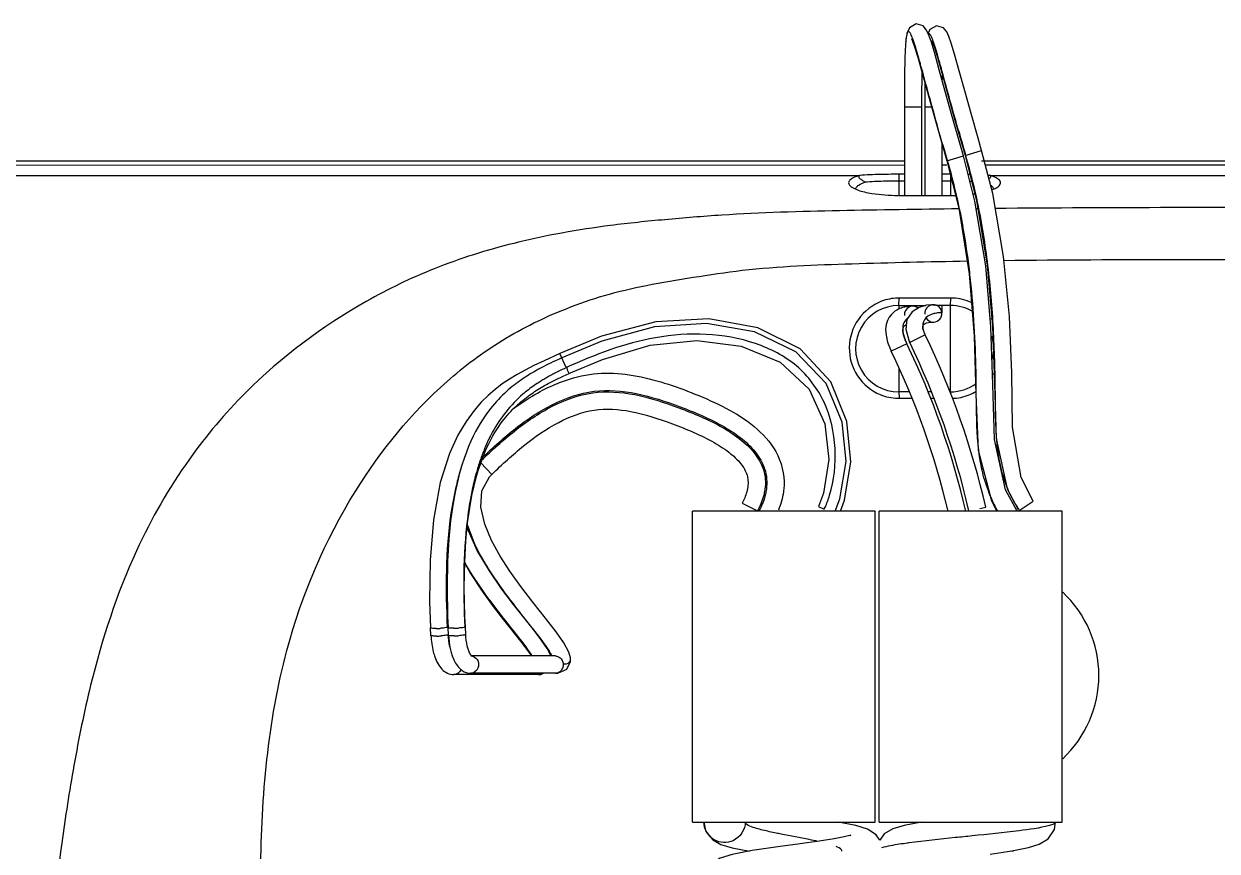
# Model space of a CAD drawing. Header units: millimetres. Extents: x 7426 to 8300, y 123 to 421.
# Drawn here: x 8190.66 to 8199.3, y 355.19 to 361.18 of the extents above; entities that cross this region are included whole.
import ezdxf

# ---------------------------------------------------------------- set-up
doc = ezdxf.new("R2010")
doc.units = ezdxf.units.MM
doc.layers.add('20_ALL_FEATURES', color=7, linetype='Continuous')

msp = doc.modelspace()

# ---------------------------------------------------------------- linework, layer by layer
at = {"layer": '20_ALL_FEATURES', "color": 7, "linetype": 'Continuous'}
for p, q in [((8197.044, 361.0491), (8197.044, 361.0483)), ((8197.2519, 360.976), (8197.2275, 361.0556)), ((8197.3979, 360.9635), (8197.3738, 361.0425)), ((8197.2874, 360.8492), (8197.2519, 360.976)), ((8197.1825, 360.7605), (8197.1824, 360.745)), ((8197.0347, 360.578), (8197.0347, 359.9397)), ((8197.1594, 360.578), (8197.0347, 360.578)), ((8197.1594, 360.578), (8197.1594, 359.9398)), ((8197.1818, 360.578), (8197.1818, 359.9398)), ((8197.2398, 360.578), (8197.1818, 360.578)), ((8197.5936, 360.2655), (8197.5678, 360.3538)), ((8197.3065, 360.3142), (8197.3065, 359.9399)), ((8197.4621, 360.2266), (8197.4356, 360.3171)), ((8197.4473, 360.3209), (8197.4738, 360.2301)), ((8197.4738, 360.23), (8197.5936, 360.2655)), ((8197.0347, 360.1869), (8185.769, 360.1863)), ((8197.0347, 360.1876), (8185.7978, 360.1863)), ((8197.3423, 360.1912), (8197.4621, 360.2266)), ((8197.6139, 360.1876), (8197.5936, 360.1876)), ((8197.6139, 360.1869), (8197.5936, 360.1869)), ((8205.191, 360.1875), (8197.6139, 360.1876)), ((8197.0347, 360.1577), (8185.7978, 360.157)), ((8196.9939, 360.0936), (8196.9939, 359.9397)), ((8197.0347, 360.0928), (8196.9939, 360.0928)), ((8197.3423, 360.1577), (8197.3065, 360.1577)), ((8197.3689, 360.0928), (8197.3065, 360.0928)), ((8197.3689, 360.0937), (8197.3689, 359.9399)), ((8205.191, 360.1582), (8197.6214, 360.1577)), ((8196.6419, 360.0844), (8196.71, 360.0844)), ((8196.6419, 360.0844), (8196.71, 360.0844)), ((8197.0347, 360.0437), (8196.9939, 360.0437)), ((8197.3689, 360.0438), (8197.3065, 360.0438)), ((8197.3794, 360.0437), (8197.3689, 360.0438)), ((8197.653, 360.0845), (8197.7208, 360.0845)), ((8197.7208, 360.0845), (8205.191, 360.0847)), ((8196.9939, 359.9397), (8197.3689, 359.9399)), ((8197.5669, 359.844), (8197.5546, 359.8438)), ((8197.567, 359.8434), (8197.5546, 359.8433)), ((8196.9939, 359.1427), (8196.9967, 359.1962)), ((8196.9939, 359.1427), (8196.9939, 359.1168)), ((8196.9939, 359.1427), (8197.1895, 359.1427)), ((8197.3707, 359.1962), (8196.9967, 359.1962)), ((8197.0346, 359.1427), (8197.0347, 359.1307)), ((8197.247, 359.1478), (8197.2398, 359.1477)), ((8197.3689, 359.1427), (8197.2696, 359.1427)), ((8197.3065, 359.1427), (8197.3065, 359.0897)), ((8197.3689, 359.1427), (8197.3707, 359.1962)), ((8197.3689, 358.5177), (8197.3689, 359.1427)), ((8196.9381, 359.0761), (8196.9242, 359.0577)), ((8196.9525, 359.0904), (8196.9381, 359.0761)), ((8196.9912, 359.1155), (8196.9793, 359.1093)), ((8197.002, 359.1203), (8196.9912, 359.1155)), ((8197.0899, 359.0964), (8197.0533, 359.0423)), ((8197.0927, 359.1375), (8197.0719, 359.1324)), ((8197.1342, 359.1247), (8197.128, 359.1295)), ((8197.0239, 358.962), (8197.0251, 358.9787)), ((8197.0251, 358.9787), (8197.0276, 358.9868)), ((8197.0276, 358.9868), (8197.03, 358.991)), ((8197.0533, 359.0423), (8197.0441, 358.972)), ((8197.0441, 358.972), (8197.0663, 358.8907)), ((8197.1693, 358.9769), (8197.1687, 358.9916)), ((8197.2366, 359.0229), (8197.2416, 359.0229)), ((8197.2416, 359.0229), (8197.2485, 359.023)), ((8197.0287, 358.9305), (8197.0239, 358.962)), ((8197.0454, 358.8822), (8197.0481, 358.8763)), ((8197.0663, 358.8907), (8197.068, 358.8869)), ((8197.068, 358.8869), (8197.0731, 358.8759)), ((8197.1857, 358.9302), (8197.0731, 358.8759)), ((8197.18, 358.9426), (8197.1808, 358.941)), ((8197.1808, 358.941), (8197.1857, 358.9302)), ((8194.5411, 358.7954), (8194.4277, 358.7431)), ((8194.5882, 358.6929), (8194.5411, 358.7954)), ((8196.9298, 358.8347), (8196.9372, 358.8182)), ((8196.9372, 358.8182), (8196.9402, 358.8118)), ((8197.0528, 358.8661), (8196.9402, 358.8118)), ((8197.0481, 358.8763), (8197.0528, 358.8661)), ((8194.4277, 358.7431), (8194.3541, 358.708)), ((8194.4906, 358.7339), (8194.4732, 358.7256)), ((8194.5101, 358.7432), (8194.4906, 358.7339)), ((8194.411, 358.6942), (8194.3963, 358.6864)), ((8194.5661, 358.6314), (8194.6086, 358.651)), ((8194.592, 358.6944), (8194.5955, 358.6769)), ((8194.5955, 358.6769), (8194.6019, 358.663)), ((8194.6019, 358.663), (8194.6074, 358.6519)), ((8194.6074, 358.6519), (8194.6076, 358.6506)), ((8196.9939, 358.6894), (8196.9939, 358.5177)), ((8196.9939, 358.5177), (8196.9966, 358.471)), ((8197.0692, 358.5177), (8196.9939, 358.5177)), ((8196.9966, 358.471), (8197.0897, 358.471)), ((8197.2298, 358.5177), (8197.2052, 358.5177)), ((8197.2256, 358.471), (8197.2452, 358.471)), ((8197.3689, 358.5177), (8197.3694, 358.5066)), ((8193.8623, 358.3041), (8193.8032, 358.2044)), ((8193.8032, 358.2044), (8193.7426, 358.0717)), ((8194.0421, 358.171), (8194.0571, 358.1983)), ((8194.0571, 358.1983), (8194.0717, 358.2233)), ((8193.9964, 358.0737), (8194.0117, 358.1088)), ((8193.8483, 358.0354), (8193.832, 357.9856)), ((8193.9661, 357.9935), (8193.9812, 358.0354)), ((8193.9812, 358.0354), (8193.9964, 358.0737)), ((8193.832, 357.9856), (8193.8159, 357.9303)), ((8193.9362, 357.8966), (8193.9511, 357.9477)), ((8193.9511, 357.9477), (8193.9661, 357.9935)), ((8193.9694, 358.0027), (8194.0503, 357.9202)), ((8193.7996, 357.8665), (8193.7828, 357.7902)), ((8193.8159, 357.9303), (8193.7996, 357.8665)), ((8193.9211, 357.8374), (8193.9362, 357.8966)), ((8193.978, 357.8016), (8194.0335, 357.9026)), ((8194.0335, 357.9026), (8194.0503, 357.9202)), ((8193.9055, 357.7662), (8193.9211, 357.8374)), ((8196.4492, 357.7832), (8196.4121, 357.6868)), ((8197.8509, 357.653), (8197.7671, 357.8092)), ((8197.7777, 357.8158), (8197.8587, 357.6649)), ((8195.8611, 357.7122), (8195.9724, 357.6553)), ((8196.4121, 357.6868), (8196.4543, 357.667)), ((8196.534, 357.653), (8196.5679, 357.7438)), ((8196.5715, 357.653), (8196.6008, 357.7338)), ((8197.5806, 357.674), (8197.6233, 357.6838)), ((8197.6661, 357.7285), (8197.7043, 357.653)), ((8197.8665, 357.6595), (8197.9662, 357.7272)), ((8195.5006, 355.403), (8195.5006, 357.653)), ((8196.8231, 357.653), (8195.5006, 357.653)), ((8196.8231, 355.403), (8196.8231, 357.653)), ((8196.8531, 355.403), (8196.8531, 357.653)), ((8198.1756, 357.653), (8196.8531, 357.653)), ((8198.1756, 355.403), (8198.1756, 357.653)), ((8193.7372, 357.4505), (8193.7281, 357.2921)), ((8193.7304, 356.8152), (8193.7241, 356.9954)), ((8194.0599, 356.9641), (8194.1348, 356.867)), ((8193.7291, 356.8911), (8193.7326, 356.8102)), ((8193.7354, 356.7549), (8193.7326, 356.8102)), ((8193.8575, 356.8164), (8193.8538, 356.8139)), ((8193.8575, 356.8158), (8193.8541, 356.8921)), ((8193.8602, 356.7611), (8193.8575, 356.8158)), ((8193.6083, 356.7537), (8193.6056, 356.809)), ((8193.8602, 356.7611), (8193.8566, 356.7586)), ((8194.4061, 356.7225), (8194.3502, 356.7961)), ((8194.5708, 356.7), (8194.5141, 356.7802)), ((8194.303, 356.6518), (8194.3352, 356.6052)), ((8194.4489, 356.6596), (8194.4061, 356.7225)), ((8194.4766, 356.6052), (8194.4489, 356.6596)), ((8194.4533, 356.651), (8194.4812, 356.6052)), ((8194.6073, 356.6323), (8194.5708, 356.7)), ((8193.9051, 356.6031), (8193.9042, 356.6042)), ((8194.5088, 356.6052), (8193.9052, 356.6052)), ((8194.6186, 356.5926), (8194.6073, 356.6323)), ((8193.7779, 356.4704), (8193.7737, 356.4702)), ((8194.3862, 356.4702), (8193.7737, 356.4702)), ((8193.9009, 356.4803), (8193.8967, 356.4802)), ((8194.5091, 356.4802), (8193.8967, 356.4802)), ((8194.39, 356.4704), (8194.3862, 356.4702)), ((8194.3865, 356.4702), (8194.4034, 356.4712)), ((8194.4034, 356.4712), (8194.4232, 356.4802)), ((8194.513, 356.4803), (8194.5091, 356.4802)), ((8194.5093, 356.4802), (8194.5271, 356.4811)), ((8194.5271, 356.4811), (8194.592, 356.5086)), ((8195.5006, 355.403), (8196.8231, 355.403)), ((8195.5833, 355.4034), (8195.5965, 355.3395)), ((8196.6845, 355.3776), (8196.555, 355.403)), ((8196.7672, 355.3516), (8196.6845, 355.3776)), ((8196.8531, 355.403), (8198.1756, 355.403)), ((8197.1581, 355.403), (8197.0342, 355.379)), ((8196.8878, 355.3163), (8196.856, 355.2727)), ((8196.5831, 355.1922), (8196.5831, 355.1923)), ((8197.6544, 355.1702), (8197.8116, 355.1941)), ((8197.8243, 355.1884), (8197.7993, 355.1923))]:
    msp.add_line(p, q, dxfattribs=at)
for points in [[(8197.1945, 361.1375), (8197.1701, 361.1669), (8197.1205, 361.182), (8197.071, 361.1539), (8197.0541, 361.1168)], [(8197.2275, 361.0556), (8197.2099, 361.1049), (8197.1945, 361.1375)], [(8197.3411, 361.1236), (8197.317, 361.1529), (8197.2678, 361.1682), (8197.2182, 361.1406), (8197.2057, 361.1136)], [(8197.0541, 361.1168), (8197.0463, 361.0716), (8197.044, 361.0483)], [(8197.0861, 361.0753), (8197.0862, 361.0751), (8197.0941, 361.0578), (8197.1089, 361.0164), (8197.1317, 360.9419)], [(8197.2327, 361.0615), (8197.2327, 361.0614), (8197.2405, 361.0445), (8197.255, 361.004), (8197.2774, 360.9307)], [(8197.3738, 361.0425), (8197.3564, 361.0913), (8197.3411, 361.1236)], [(8197.5678, 360.3538), (8197.5168, 360.5334), (8197.4714, 360.6982), (8197.432, 360.8421), (8197.3979, 360.9635)], [(8197.1317, 360.9419), (8197.1662, 360.8189), (8197.2091, 360.6619), (8197.2591, 360.4808), (8197.3151, 360.2839), (8197.3423, 360.1912)], [(8197.2774, 360.9307), (8197.3109, 360.8115), (8197.3503, 360.6673), (8197.396, 360.5017), (8197.4473, 360.3209)], [(8197.4356, 360.3171), (8197.38, 360.5124), (8197.3303, 360.6925), (8197.2874, 360.8492)], [(8197.9663, 357.7272), (8197.88, 357.8976), (8197.8183, 358.2618), (8197.8112, 358.6549), (8197.7943, 359.0642), (8197.753, 359.497), (8197.6738, 359.9541), (8197.5936, 360.2655)], [(8197.3423, 360.1912), (8197.4284, 359.8484), (8197.5043, 359.3711), (8197.5398, 358.9204), (8197.5515, 358.4979), (8197.5686, 358.0956), (8197.6661, 357.7285)], [(8197.7671, 357.8092), (8197.6864, 358.1737), (8197.6755, 358.5716), (8197.6614, 358.9887), (8197.623, 359.4312), (8197.5453, 359.8992), (8197.4621, 360.2266)], [(8197.4738, 360.23), (8197.5571, 359.9026), (8197.6348, 359.4355), (8197.6733, 358.9939), (8197.6877, 358.5775), (8197.6982, 358.18), (8197.7777, 357.8158)], [(8197.1948, 359.1442), (8197.1409, 359.129), (8197.0899, 359.0964)], [(8197.247, 359.1478), (8197.2316, 359.1478), (8197.1948, 359.1442)], [(8196.9242, 359.0577), (8196.912, 359.0345), (8196.9029, 359.0053), (8196.8989, 358.9702), (8196.9018, 358.928), (8196.9135, 358.8785)], [(8196.9793, 359.1093), (8196.9664, 359.1012), (8196.9525, 359.0904)], [(8197.0471, 359.1333), (8197.039, 359.1317), (8197.0305, 359.1297), (8197.0215, 359.1272), (8197.0121, 359.1241), (8197.002, 359.1203)], [(8197.0825, 359.1374), (8197.078, 359.1372), (8197.073, 359.1368), (8197.0675, 359.1363), (8197.0613, 359.1356), (8197.0545, 359.1346), (8197.0471, 359.1333)], [(8197.128, 359.1295), (8197.1142, 359.1353), (8197.1027, 359.1374), (8197.0985, 359.1377), (8197.0957, 359.1377), (8197.0929, 359.1378), (8197.0898, 359.1377), (8197.0864, 359.1376), (8197.0825, 359.1374)], [(8196.6008, 357.7338), (8196.647, 358.0102), (8196.6186, 358.3033), (8196.5017, 358.5901), (8196.2801, 358.828), (8195.9744, 358.9802), (8195.62, 359.0459), (8195.2354, 359.0246), (8194.8435, 358.9198), (8194.5411, 358.7954)], [(8196.5679, 357.7438), (8196.6127, 358.0132), (8196.5843, 358.2989), (8196.4685, 358.5782), (8196.2497, 358.8074), (8195.949, 358.9522), (8195.6018, 359.0125), (8195.2267, 358.9881), (8194.845, 358.8838), (8194.5554, 358.7641)], [(8197.03, 358.991), (8197.0325, 358.9941), (8197.0354, 358.9967), (8197.0384, 358.999), (8197.0418, 359.001), (8197.0454, 359.0029), (8197.0483, 359.0042)], [(8197.1687, 358.9916), (8197.1705, 358.9986), (8197.1729, 359.0026), (8197.1775, 359.007), (8197.185, 359.0117), (8197.1958, 359.0162)], [(8197.1808, 358.941), (8197.1776, 358.9487), (8197.1693, 358.9769)], [(8197.1958, 359.0162), (8197.2089, 359.0197), (8197.2233, 359.022), (8197.2366, 359.0229)], [(8194.6076, 358.6506), (8194.8489, 358.752), (8195.1939, 358.8545), (8195.5334, 358.8895), (8195.8538, 358.849), (8196.1364, 358.7324), (8196.3464, 358.5365), (8196.4589, 358.2852), (8196.488, 358.0271), (8196.4492, 357.7832)], [(8197.0481, 358.8763), (8197.0437, 358.8862), (8197.0287, 358.9305)], [(8196.9135, 358.8785), (8196.9344, 358.8244), (8196.9372, 358.8182)], [(8194.4419, 358.7101), (8194.4262, 358.7021), (8194.411, 358.6942)], [(8194.4732, 358.7256), (8194.4574, 358.7178), (8194.4419, 358.7101)], [(8194.5554, 358.7641), (8194.5309, 358.7529), (8194.5101, 358.7432)], [(8194.3541, 358.708), (8194.2903, 358.6754), (8194.2323, 358.6434), (8194.1777, 358.6102), (8194.125, 358.5745), (8194.0731, 358.5351), (8194.0224, 358.4915), (8193.9724, 358.4423), (8193.9202, 358.3828), (8193.8623, 358.3041)], [(8194.341, 358.6551), (8194.3277, 358.6472), (8194.3145, 358.6391), (8194.3015, 358.6308), (8194.2886, 358.6224), (8194.2757, 358.6138), (8194.2628, 358.605), (8194.2498, 358.5959), (8194.2368, 358.5864), (8194.2237, 358.5766), (8194.2103, 358.5662), (8194.1966, 358.5553), (8194.1827, 358.5438), (8194.1686, 358.5318), (8194.1545, 358.5192), (8194.1402, 358.506), (8194.126, 358.4924), (8194.1117, 358.4782), (8194.0975, 358.4634), (8194.0833, 358.4479), (8194.069, 358.4319), (8194.0549, 358.4151), (8194.0406, 358.3975), (8194.0263, 358.379), (8194.0116, 358.3591), (8193.9966, 358.3375), (8193.981, 358.3141), (8193.965, 358.2884)], [(8194.3963, 358.6864), (8194.382, 358.6786), (8194.3681, 358.6708), (8194.3545, 358.663), (8194.341, 358.6551)], [(8194.3942, 358.5413), (8194.4063, 358.5485), (8194.4186, 358.5557), (8194.4311, 358.5628), (8194.4439, 358.57), (8194.4572, 358.5772), (8194.471, 358.5845), (8194.4853, 358.5919), (8194.5001, 358.5995), (8194.515, 358.6069), (8194.5302, 358.6143), (8194.547, 358.6224), (8194.5661, 358.6314)], [(8194.0717, 358.2233), (8194.0858, 358.2459), (8194.0994, 358.2665), (8194.1125, 358.2852), (8194.1252, 358.3026), (8194.1377, 358.3188), (8194.15, 358.3341), (8194.1623, 358.3487), (8194.1747, 358.3627), (8194.187, 358.3761), (8194.1995, 358.3891), (8194.2119, 358.4016), (8194.2245, 358.4137), (8194.237, 358.4253), (8194.2497, 358.4366), (8194.2623, 358.4474), (8194.2749, 358.4579), (8194.2874, 358.4679), (8194.2998, 358.4774), (8194.3119, 358.4865), (8194.3238, 358.4951), (8194.3356, 358.5034), (8194.3473, 358.5114), (8194.3589, 358.5191), (8194.3706, 358.5266), (8194.3823, 358.534), (8194.3942, 358.5413)], [(8193.965, 358.2884), (8193.9486, 358.2604), (8193.9319, 358.23), (8193.9151, 358.197)], [(8193.9151, 358.197), (8193.8983, 358.1613), (8193.8815, 358.1228), (8193.8648, 358.0809), (8193.8483, 358.0354)], [(8194.0117, 358.1088), (8194.027, 358.1412), (8194.0421, 358.171)], [(8193.7426, 358.0717), (8193.676, 357.8608), (8193.6262, 357.5901), (8193.6021, 357.2991), (8193.599, 357.0005), (8193.6056, 356.809)], [(8193.7828, 357.7902), (8193.7659, 357.6965), (8193.7503, 357.5838), (8193.7372, 357.4505)], [(8193.8541, 356.8921), (8193.8498, 357.1018), (8193.8529, 357.2854), (8193.8617, 357.4398), (8193.8743, 357.5688), (8193.8894, 357.6773), (8193.9055, 357.7662)], [(8194.5141, 356.7802), (8194.4365, 356.88), (8194.3456, 356.9948), (8194.2582, 357.1091), (8194.1799, 357.2189), (8194.1099, 357.3279), (8194.0478, 357.4411), (8193.998, 357.5607), (8193.97, 357.6837), (8193.978, 357.8016)], [(8194.0313, 357.2207), (8193.9429, 357.3697), (8193.8713, 357.5323), (8193.8709, 357.5339)], [(8193.8726, 357.5507), (8193.9388, 357.3797), (8193.998, 357.2769)], [(8193.7241, 356.9954), (8193.7262, 357.2762), (8193.7303, 357.3299)], [(8193.7281, 357.2921), (8193.7248, 357.1047), (8193.7291, 356.8911)], [(8193.8528, 357.2778), (8193.895, 357.2022), (8193.9789, 357.0752), (8194.0599, 356.9641)], [(8194.3502, 356.7961), (8194.207, 356.9775), (8194.1224, 357.0895), (8194.0313, 357.2207)], [(8194.1348, 356.867), (8194.2564, 356.7131), (8194.303, 356.6518)], [(8194.592, 356.5086), (8194.6194, 356.5663), (8194.6186, 356.5924)], [(8196.856, 355.2727), (8196.8307, 355.3112), (8196.7672, 355.3516)], [(8197.0342, 355.379), (8196.9504, 355.3535), (8196.8878, 355.3163)], [(8197.8116, 355.1941), (8197.9317, 355.2182), (8198.0106, 355.2428), (8198.0751, 355.2823), (8198.1201, 355.3495), (8198.1294, 355.4033)], [(8195.5965, 355.3395), (8195.6449, 355.276), (8195.7076, 355.2404), (8195.7895, 355.216), (8195.9137, 355.1922)], [(8196.5265, 355.2812), (8196.4174, 355.2639), (8196.2806, 355.2448), (8196.1181, 355.2229), (8195.9339, 355.196)], [(8196.6457, 355.3072), (8196.6482, 355.3085), (8196.6395, 355.3056), (8196.5993, 355.2954), (8196.5265, 355.2812)], [(8195.9339, 355.196), (8195.7887, 355.1686), (8195.7027, 355.1423), (8195.6361, 355.1009), (8195.5925, 355.0348), (8195.5834, 354.9816)]]:
    msp.add_lwpolyline(points, dxfattribs=at)
for centre, radius, start, end in [((8197.8113, 360.9828), 0.7702, 173.82463, 175.06223), ((8204.07, 360.7414), 7.0345, 178.81704, 179.0044), ((8208.5625, 360.6698), 11.4029, 179.14544, 179.62175), ((8207.4469, 360.6788), 10.1401, 179.17686, 179.43711), ((8219.5071, 360.5946), 22.3478, 179.6144, 180.04271), ((8219.3551, 360.5947), 22.1733, 179.61175, 180.04328), ((8214.6412, 365.3019), 17.8966, 195.86474, 196.45905), ((8193.2153, 358.9728), 4.4446, 12.98624, 16.44783), ((8197.3829, 354.6407), 5.4519, 88.6582, 88.79837), ((8196.8823, 357.8334), 2.2576, 92.50021, 94.3781), ((8196.9092, 358.1304), 1.9118, 92.71713, 94.80453), ((8197.4184, 357.2472), 2.7959, 87.84969, 88.10731), ((8197.4324, 357.1617), 2.9311, 85.68416, 85.91257), ((8197.3738, 361.0783), 1.1386, 269.56848, 271.59993), ((8197.3955, 360.9849), 1.0437, 277.66812, 278.37659), ((8192.9921, 358.92), 4.674, 11.94353, 13.00251), ((8191.6109, 358.7033), 5.9354, 6.41704, 6.58542), ((8196.9939, 358.8302), 0.3125, 90, 270.00002), ((8196.9878, 358.9187), 0.2776, 88.17817, 90.67402), ((8197.2442, 359.0854), 0.0625, 273.96604, 183.96249), ((8197.3689, 358.8302), 0.3125, 59.17727, 90), ((8197.3634, 358.8226), 0.3755, 64.97545, 67.80848), ((8197.097, 359.0752), 0.0625, 113.65427, 183.96249), ((8197.097, 359.0752), 0.0625, 62.21828, 93.96604), ((8197.2979, 358.8876), 0.2017, 101.37539, 103.4242), ((8197.1181, 358.9729), 0.0986, 126.6485, 129.89235), ((8197.2442, 359.0854), 0.0625, 213.21287, 267.68732), ((8197.3683, 358.8329), 0.3645, 32.21262, 36.29531), ((8197.2358, 358.9833), 0.2138, 190.53087, 192.86481), ((8191.8644, 356.3617), 5.9088, 12.9295, 25.76598), ((8197.3689, 358.8302), 0.3125, 345.28074, 17.07035), ((8191.8644, 356.3617), 5.6362, 13.24421, 25.76683), ((8191.8644, 356.3617), 5.7612, 12.95177, 25.76645), ((8191.8644, 356.3617), 5.7838, 12.92908, 25.76633), ((8195.1558, 357.3838), 1.4256, 119.04544, 120.15184), ((8195.1868, 357.3281), 1.4894, 118.20633, 119.04827), ((8195.2043, 357.2956), 1.5263, 117.553, 118.20767), ((8195.2334, 357.2396), 1.5894, 117.04094, 117.55002), ((8197.3687, 358.8342), 0.364, 328.38816, 331.69588), ((8195.0122, 357.6189), 1.1501, 122.35695, 124.79611), ((8195.0615, 357.5419), 1.2416, 121.63933, 122.37629), ((8195.1059, 357.4695), 1.3265, 120.14595, 121.63075), ((8197.3689, 358.8302), 0.3125, 269.99999, 306.23634), ((8196.9899, 358.7675), 0.2965, 269.08988, 271.30808), ((8197.3621, 358.8468), 0.3779, 291.84704, 300.53176), ((8195.0719, 357.6694), 1.1602, 151.26578, 154.31569), ((8195.326, 357.5582), 1.4376, 157.58477, 161.22138), ((8195.1735, 357.6207), 1.2729, 154.32381, 157.56984), ((8195.5386, 357.4859), 1.6622, 161.22169, 164.58716), ((8195.4579, 357.4479), 1.7116, 162.54829, 164.78848), ((8195.6209, 357.4034), 1.8805, 164.78164, 166.48969), ((8195.8546, 357.3998), 1.9898, 164.61661, 168.5972), ((8198.6426, 358.172), 1.0681, 196.99178, 205.40733), ((8195.7217, 358.0074), 0.8079, 336.20505, 342.80139), ((8195.771, 357.9866), 0.7543, 334.93701, 336.14318), ((8198.5957, 358.1512), 1.0168, 205.48705, 206.0253), ((8198.5855, 358.1462), 1.0055, 206.02108, 209.37461), ((8198.5815, 358.145), 0.8643, 210.05709, 212.89724), ((8198.5877, 358.1489), 0.8716, 212.89636, 214.16245), ((8197.6171, 356.4645), 0.825, 313.05216, 46.91406), ((8193.6416, 357.3445), 0.54, 270.58094, 274.11033), ((8193.6442, 357.2916), 0.5423, 270.58931, 273.99547), ((8193.7687, 357.3445), 0.5388, 270.57432, 274.11174), ((8193.7712, 357.2928), 0.5423, 270.58931, 273.99547), ((8194.2295, 356.763), 0.4928, 192.01485, 194.46302), ((8193.9675, 356.3879), 0.4319, 30.00937, 31.67928), ((8194.1701, 356.4561), 0.3487, 28.2583, 29.12879), ((8193.928, 356.6294), 0.1598, 221.21111, 223.79726), ((8197.672, 350.6979), 4.5937, 97.53259, 97.68587)]:
    msp.add_arc(centre, radius, start, end, dxfattribs=at)
for points, knots in [([(8197.044, 361.0483), (8197.0431, 361.0378), (8197.0393, 360.984), (8197.0379, 360.93), (8197.037, 360.8866)], [0, 0, 0, 0, 0.195702, 1, 1, 1, 1]), ([(8197.0802, 361.1086), (8197.0772, 361.1143), (8197.0734, 361.1264), (8197.0537, 361.1229), (8197.0512, 361.0958), (8197.047, 361.0784), (8197.0456, 361.0657)], [0, 0, 0, 0, 0.220376, 0.32942, 0.564419, 1, 1, 1, 1]), ([(8197.1003, 361.0593), (8197.0985, 361.0644), (8197.0925, 361.0811), (8197.086, 361.0977), (8197.0802, 361.1086)], [0, 0, 0, 0, 0.303977, 1, 1, 1, 1]), ([(8197.1264, 360.9761), (8197.1241, 360.9841), (8197.1158, 361.0119), (8197.1071, 361.0397), (8197.1003, 361.0593)], [0, 0, 0, 0, 0.284115, 1, 1, 1, 1]), ([(8197.2282, 361.092), (8197.2265, 361.0954), (8197.2229, 361.1028), (8197.2134, 361.1138), (8197.2085, 361.1111)], [0, 0, 0, 0, 0.403678, 1, 1, 1, 1]), ([(8197.2481, 361.0419), (8197.2463, 361.047), (8197.2403, 361.0639), (8197.2339, 361.0808), (8197.2282, 361.092)], [0, 0, 0, 0, 0.300578, 1, 1, 1, 1]), ([(8197.2735, 360.9604), (8197.2712, 360.9681), (8197.2631, 360.9953), (8197.2547, 361.0225), (8197.2481, 361.0419)], [0, 0, 0, 0, 0.282173, 1, 1, 1, 1]), ([(8197.159, 360.861), (8197.1561, 360.8716), (8197.1454, 360.91), (8197.1346, 360.9484), (8197.1264, 360.9761)], [0, 0, 0, 0, 0.274382, 1, 1, 1, 1]), ([(8197.3044, 360.8512), (8197.3016, 360.8611), (8197.2915, 360.8975), (8197.2812, 360.9339), (8197.2735, 360.9604)], [0, 0, 0, 0, 0.272433, 1, 1, 1, 1]), ([(8197.0365, 360.8636), (8197.0362, 360.8432), (8197.0349, 360.748), (8197.0347, 360.6528), (8197.0347, 360.578)], [0, 0, 0, 0, 0.213936, 1, 1, 1, 1]), ([(8197.3465, 360.1924), (8197.3264, 360.2603), (8197.2619, 360.4826), (8197.2018, 360.7062), (8197.159, 360.861)], [0, 0, 0, 0, 0.305938, 1, 1, 1, 1]), ([(8197.4264, 360.4096), (8197.4144, 360.4518), (8197.373, 360.5988), (8197.3333, 360.7463), (8197.3044, 360.8512)], [0, 0, 0, 0, 0.287336, 1, 1, 1, 1]), ([(8197.5072, 359.384), (8197.4836, 359.5882), (8197.4375, 359.8602), (8197.3661, 360.1258), (8197.3464, 360.1924)], [0, 0, 0, 0, 0.747522, 1, 1, 1, 1]), ([(8196.9939, 360.0928), (8196.9754, 360.0928), (8196.9054, 360.0924), (8196.8353, 360.0911), (8196.7838, 360.0889)], [0, 0, 0, 0, 0.264231, 1, 1, 1, 1]), ([(8196.7132, 360.0851), (8196.6977, 360.0808), (8196.672, 360.0716), (8196.6413, 360.0552), (8196.6271, 360.0295), (8196.6366, 360.015), (8196.642, 360.0097)], [0, 0, 0, 0, 0.381833, 0.646844, 0.819239, 1, 1, 1, 1]), ([(8196.642, 360.0097), (8196.6468, 360.0049), (8196.678, 359.9827), (8196.7155, 359.9723), (8196.7459, 359.965)], [0, 0, 0, 0, 0.176859, 1, 1, 1, 1]), ([(8196.6943, 360.0069), (8196.6973, 360.0097), (8196.7139, 360.0223), (8196.7334, 360.0302), (8196.7491, 360.0355)], [0, 0, 0, 0, 0.201279, 1, 1, 1, 1]), ([(8196.7132, 360.0851), (8196.7092, 360.0843), (8196.6985, 360.0754), (8196.7151, 360.0585), (8196.732, 360.0499), (8196.7434, 360.04), (8196.7491, 360.0355)], [0, 0, 0, 0, 0.162633, 0.416108, 0.708535, 1, 1, 1, 1]), ([(8196.9939, 360.0437), (8196.9785, 360.0433), (8196.92, 360.0427), (8196.8615, 360.0421), (8196.8186, 360.0401)], [0, 0, 0, 0, 0.264131, 1, 1, 1, 1]), ([(8197.654, 360.0841), (8197.6563, 360.0816), (8197.6646, 360.0724), (8197.6522, 360.0637), (8197.6467, 360.0596)], [0, 0, 0, 0, 0.334454, 1, 1, 1, 1]), ([(8197.7102, 360.06), (8197.7068, 360.0624), (8197.689, 360.0736), (8197.6691, 360.0808), (8197.653, 360.0854)], [0, 0, 0, 0, 0.203246, 1, 1, 1, 1]), ([(8197.6687, 360.0072), (8197.6677, 360.0081), (8197.6655, 360.01), (8197.6632, 360.0118), (8197.662, 360.0127)], [0, 0, 0, 0, 0.48576, 1, 1, 1, 1]), ([(8197.721, 360.01), (8197.7275, 360.0164), (8197.7377, 360.0388), (8197.7189, 360.0538), (8197.7102, 360.06)], [0, 0, 0, 0, 0.458992, 1, 1, 1, 1]), ([(8196.7459, 359.965), (8196.7633, 359.9608), (8196.8439, 359.9451), (8196.9263, 359.9401), (8196.9905, 359.9399)], [0, 0, 0, 0, 0.218138, 1, 1, 1, 1]), ([(8197.4294, 359.8424), (8197.1415, 359.8391), (8196.5692, 359.8303), (8195.8594, 359.8116), (8195.3073, 359.7658), (8194.8033, 359.715), (8194.2401, 359.615), (8193.6454, 359.4291), (8192.9698, 359.1023), (8192.3554, 358.6423), (8191.817, 358.0054), (8191.4132, 357.2993), (8191.1669, 356.5364), (8191.0219, 355.821), (8190.8593, 354.7772), (8190.777, 353.3139), (8190.7894, 352.0418), (8190.8055, 351.4384)], [0, 0, 0, 0, 0.067015, 0.133268, 0.165239, 0.195968, 0.25119, 0.29811, 0.340502, 0.425522, 0.474253, 0.5339, 0.613648, 0.65965, 0.70381, 0.85948, 1, 1, 1, 1]), ([(8197.7174, 358.0526), (8197.6931, 358.2045), (8197.6957, 358.5142), (8197.6829, 358.9743), (8197.6455, 359.4339), (8197.5966, 359.737), (8197.5649, 359.8873)], [0, 0, 0, 0, 0.250334, 0.501011, 0.75005, 1, 1, 1, 1]), ([(8202.7961, 359.8533), (8201.9454, 359.8513), (8200.2443, 359.8503), (8198.5431, 359.8531), (8197.6927, 359.8452)], [0, 0, 0, 0, 0.500063, 1, 1, 1, 1]), ([(8192.5447, 351.5696), (8192.5093, 352.1491), (8192.4482, 353.0187), (8192.3877, 354.1796), (8192.3591, 355.2941), (8192.4615, 356.5505), (8192.9782, 357.7636), (8193.5729, 358.4952), (8194.123, 358.9082), (8194.5166, 359.1), (8194.8709, 359.2226), (8195.177, 359.2936), (8195.5111, 359.3484), (8196.0045, 359.4236), (8196.6686, 359.4475), (8197.2113, 359.4607), (8197.4896, 359.4653)], [0, 0, 0, 0, 0.153689, 0.230775, 0.307608, 0.449167, 0.560223, 0.651379, 0.695139, 0.741394, 0.766605, 0.794286, 0.824442, 0.85623, 0.926322, 1, 1, 1, 1]), ([(8197.7558, 359.4691), (8198.594, 359.4797), (8200.2744, 359.472), (8201.9548, 359.4736), (8202.7968, 359.477)], [0, 0, 0, 0, 0.498881, 1, 1, 1, 1]), ([(8197.5862, 358.0053), (8197.5651, 358.1234), (8197.5552, 358.3577), (8197.5542, 358.8118), (8197.5339, 359.1467), (8197.5091, 359.3667)], [0, 0, 0, 0, 0.263895, 0.513032, 1, 1, 1, 1]), ([(8196.8697, 359.1732), (8196.8035, 359.1476), (8196.6828, 359.0551), (8196.6139, 358.8397), (8196.676, 358.6219), (8196.7944, 358.5252), (8196.8602, 358.4979)], [0, 0, 0, 0, 0.249344, 0.499054, 0.749506, 1, 1, 1, 1]), ([(8197.2598, 359.146), (8197.261, 359.1455), (8197.2633, 359.1442), (8197.2651, 359.1423), (8197.2659, 359.1412)], [0, 0, 0, 0, 0.49755, 1, 1, 1, 1]), ([(8197.2511, 359.0838), (8197.2292, 359.0786), (8197.1842, 359.0612), (8197.166, 359.0126), (8197.1674, 358.9902)], [0, 0, 0, 0, 0.500355, 1, 1, 1, 1]), ([(8197.3065, 359.0897), (8197.3065, 359.0911), (8197.2984, 359.0882), (8197.286, 359.0915), (8197.2691, 359.0876), (8197.2581, 359.0854)], [0, 0, 0, 0, 0.085706, 0.308457, 1, 1, 1, 1]), ([(8197.0232, 358.9867), (8197.023, 358.9845), (8197.0227, 358.9799), (8197.0226, 358.9752), (8197.0226, 358.9729)], [0, 0, 0, 0, 0.488656, 1, 1, 1, 1]), ([(8197.0549, 359.0485), (8197.042, 359.0378), (8197.0281, 359.0166), (8197.0239, 358.9934), (8197.0232, 358.9867)], [0, 0, 0, 0, 0.714217, 1, 1, 1, 1]), ([(8197.1674, 358.9902), (8197.1675, 358.988), (8197.1679, 358.9837), (8197.1686, 358.9793), (8197.169, 358.9771)], [0, 0, 0, 0, 0.497115, 1, 1, 1, 1]), ([(8196.4934, 357.7685), (8196.5273, 357.8774), (8196.5518, 358.1098), (8196.4778, 358.4469), (8196.2688, 358.727), (8195.9547, 358.8861), (8195.5996, 358.9495), (8195.126, 358.9142), (8194.7942, 358.7875), (8194.5882, 358.6929)], [0, 0, 0, 0, 0.123687, 0.247917, 0.366569, 0.489466, 0.620579, 0.753993, 1, 1, 1, 1]), ([(8194.5908, 358.6941), (8194.5916, 358.6944), (8194.5369, 358.6695), (8194.5365, 358.6684), (8194.5108, 358.6553)], [0, 0, 0, 0, 0.027297, 1, 1, 1, 1]), ([(8194.6123, 358.6103), (8194.6867, 358.6335), (8194.8409, 358.6625), (8195.1528, 358.6361), (8195.4527, 358.5331), (8195.7451, 358.4059), (8195.9524, 358.2762), (8196.1244, 358.092), (8196.1684, 357.9208), (8196.1638, 357.8353)], [0, 0, 0, 0, 0.121938, 0.242029, 0.485728, 0.61378, 0.740813, 0.866064, 1, 1, 1, 1]), ([(8194.3559, 358.5634), (8194.3276, 358.5437), (8194.2075, 358.4517), (8194.1108, 358.3296), (8194.0546, 358.2271)], [0, 0, 0, 0, 0.227533, 1, 1, 1, 1]), ([(8193.9755, 358.0218), (8194.0515, 358.0959), (8194.2103, 358.2417), (8194.4743, 358.4212), (8194.7748, 358.5324), (8195.0963, 358.5083), (8195.4079, 358.404), (8195.6688, 358.2959), (8195.8538, 358.1753), (8195.9614, 358.07), (8196.0307, 357.9402), (8196.0322, 357.8418), (8196.0229, 357.7942)], [0, 0, 0, 0, 0.12583, 0.254747, 0.376869, 0.496897, 0.628009, 0.765746, 0.829988, 0.888493, 0.942556, 1, 1, 1, 1]), ([(8193.9823, 358.0423), (8194.0587, 358.1162), (8194.2181, 358.2607), (8194.4836, 358.4375), (8194.7858, 358.5439), (8195.1069, 358.5157), (8195.4178, 358.411), (8195.6779, 358.3025), (8195.8623, 358.1813), (8195.9704, 358.0748), (8196.0403, 357.9429), (8196.0423, 357.8428), (8196.033, 357.7941)], [0, 0, 0, 0, 0.125675, 0.253855, 0.375694, 0.495985, 0.626665, 0.763567, 0.827683, 0.886513, 0.941461, 1, 1, 1, 1]), ([(8194.0503, 357.9202), (8194.1236, 357.992), (8194.2736, 358.1317), (8194.5169, 358.3005), (8194.7843, 358.4054), (8195.0742, 358.3844), (8195.3618, 358.2872), (8195.6067, 358.1869), (8195.773, 358.0787), (8195.8577, 357.9964), (8195.9069, 357.9063), (8195.9055, 357.8427), (8195.8991, 357.813)], [0, 0, 0, 0, 0.137451, 0.274, 0.395642, 0.513409, 0.654051, 0.802188, 0.866328, 0.918661, 0.959222, 1, 1, 1, 1]), ([(8193.7924, 357.8427), (8193.7762, 357.7753), (8193.7136, 357.4358), (8193.7131, 357.0877), (8193.7268, 356.8126)], [0, 0, 0, 0, 0.201166, 1, 1, 1, 1]), ([(8193.9041, 357.7932), (8193.8909, 357.7279), (8193.8404, 357.4041), (8193.8409, 357.0743), (8193.8538, 356.8139)], [0, 0, 0, 0, 0.203496, 1, 1, 1, 1]), ([(8195.8991, 357.813), (8195.8975, 357.8057), (8195.8885, 357.7708), (8195.8741, 357.7376), (8195.8611, 357.7122)], [0, 0, 0, 0, 0.207866, 1, 1, 1, 1]), ([(8196.0229, 357.7942), (8196.0207, 357.7834), (8196.0092, 357.7353), (8195.9898, 357.6894), (8195.9724, 357.6553)], [0, 0, 0, 0, 0.22429, 1, 1, 1, 1]), ([(8196.033, 357.7941), (8196.0309, 357.783), (8196.0194, 357.7342), (8196, 357.6876), (8195.9825, 357.653)], [0, 0, 0, 0, 0.225543, 1, 1, 1, 1]), ([(8196.1638, 357.8353), (8196.163, 357.8211), (8196.157, 357.7618), (8196.1403, 357.704), (8196.1236, 357.662)], [0, 0, 0, 0, 0.239407, 1, 1, 1, 1]), ([(8194.4291, 356.6956), (8194.3869, 356.7543), (8194.2561, 356.916), (8194.0469, 357.1858), (8193.9108, 357.4248), (8193.8718, 357.5536)], [0, 0, 0, 0, 0.210937, 0.607041, 1, 1, 1, 1]), ([(8194.0649, 356.9686), (8194.0461, 356.9934), (8193.9698, 357.0957), (8193.8985, 357.2021), (8193.8512, 357.2863)], [0, 0, 0, 0, 0.243836, 1, 1, 1, 1]), ([(8194.3351, 356.6148), (8194.3029, 356.6671), (8194.2098, 356.7834), (8194.1176, 356.8994), (8194.0649, 356.9686)], [0, 0, 0, 0, 0.414208, 1, 1, 1, 1]), ([(8193.7268, 356.8126), (8193.7242, 356.8117), (8193.7088, 356.8082), (8193.6931, 356.8068), (8193.6803, 356.8059)], [0, 0, 0, 0, 0.178175, 1, 1, 1, 1]), ([(8193.7339, 356.8089), (8193.7336, 356.8091), (8193.733, 356.8094), (8193.7327, 356.8099), (8193.7326, 356.8102)], [0, 0, 0, 0, 0.595003, 1, 1, 1, 1]), ([(8193.8538, 356.8139), (8193.8512, 356.8129), (8193.8358, 356.8095), (8193.8202, 356.808), (8193.8073, 356.8071)], [0, 0, 0, 0, 0.178236, 1, 1, 1, 1]), ([(8193.6069, 356.8077), (8193.6065, 356.8079), (8193.606, 356.8082), (8193.6056, 356.8087), (8193.6056, 356.809)], [0, 0, 0, 0, 0.595375, 1, 1, 1, 1]), ([(8193.6471, 356.8045), (8193.636, 356.8044), (8193.6226, 356.8047), (8193.609, 356.8067), (8193.6069, 356.8077)], [0, 0, 0, 0, 0.82368, 1, 1, 1, 1]), ([(8193.6232, 356.75), (8193.6195, 356.7503), (8193.6155, 356.7509), (8193.6084, 356.7523), (8193.6084, 356.7537)], [0, 0, 0, 0, 0.714031, 1, 1, 1, 1]), ([(8193.7296, 356.7574), (8193.7272, 356.7565), (8193.7115, 356.7529), (8193.6955, 356.7515), (8193.682, 356.7506)], [0, 0, 0, 0, 0.159634, 1, 1, 1, 1]), ([(8193.7741, 356.8058), (8193.763, 356.8056), (8193.7496, 356.8059), (8193.736, 356.8079), (8193.7339, 356.8089)], [0, 0, 0, 0, 0.823679, 1, 1, 1, 1]), ([(8193.7502, 356.7512), (8193.7465, 356.7515), (8193.7425, 356.7521), (8193.7354, 356.7535), (8193.7354, 356.7549)], [0, 0, 0, 0, 0.714031, 1, 1, 1, 1]), ([(8193.8566, 356.7586), (8193.8542, 356.7577), (8193.8385, 356.7541), (8193.8225, 356.7527), (8193.809, 356.7518)], [0, 0, 0, 0, 0.159634, 1, 1, 1, 1]), ([(8193.7523, 356.6399), (8193.7552, 356.6286), (8193.7675, 356.5875), (8193.7872, 356.5477), (8193.8078, 356.5241)], [0, 0, 0, 0, 0.271868, 1, 1, 1, 1]), ([(8193.9042, 356.6042), (8193.902, 356.6067), (8193.885, 356.6279), (8193.8771, 356.655), (8193.8716, 356.6781)], [0, 0, 0, 0, 0.123296, 1, 1, 1, 1]), ([(8194.4747, 356.6259), (8194.4717, 356.6312), (8194.4576, 356.6552), (8194.4418, 356.678), (8194.4291, 356.6956)], [0, 0, 0, 0, 0.21952, 1, 1, 1, 1]), ([(8193.6257, 356.6351), (8193.6289, 356.6226), (8193.6424, 356.5777), (8193.6646, 356.534), (8193.6883, 356.5094)], [0, 0, 0, 0, 0.273849, 1, 1, 1, 1]), ([(8194.509, 356.6052), (8194.5129, 356.6052), (8194.5331, 356.6029), (8194.5513, 356.5876), (8194.5586, 356.5731)], [0, 0, 0, 0, 0.195293, 1, 1, 1, 1]), ([(8194.5657, 356.5473), (8194.5808, 356.5473), (8194.6133, 356.5493), (8194.6203, 356.581), (8194.6186, 356.5924)], [0, 0, 0, 0, 0.569382, 1, 1, 1, 1]), ([(8195.8833, 355.403), (8195.8833, 355.349), (8195.815, 355.2426), (8195.6985, 355.2515), (8195.659, 355.2738)], [0, 0, 0, 0, 0.543846, 1, 1, 1, 1]), ([(8196.0091, 355.3443), (8195.9776, 355.3522), (8195.9387, 355.3624), (8195.8833, 355.3883), (8195.8833, 355.403)], [0, 0, 0, 0, 0.687979, 1, 1, 1, 1]), ([(8196.1426, 355.3152), (8196.1306, 355.3176), (8196.0859, 355.3266), (8196.0414, 355.3362), (8196.0091, 355.3443)], [0, 0, 0, 0, 0.268867, 1, 1, 1, 1]), ([(8198.0838, 355.3779), (8198.0123, 355.358), (8197.8247, 355.335), (8197.6383, 355.3141), (8197.5251, 355.3024)], [0, 0, 0, 0, 0.394886, 1, 1, 1, 1]), ([(8198.1294, 355.403), (8198.1294, 355.3972), (8198.1107, 355.3854), (8198.0953, 355.3812), (8198.0838, 355.3779)], [0, 0, 0, 0, 0.323425, 1, 1, 1, 1]), ([(8196.4094, 355.2623), (8196.3885, 355.2669), (8196.2998, 355.2854), (8196.2106, 355.3018), (8196.1426, 355.3152)], [0, 0, 0, 0, 0.235968, 1, 1, 1, 1]), ([(8197.5251, 355.3024), (8197.4843, 355.2982), (8197.3324, 355.2825), (8197.1805, 355.2666), (8197.0698, 355.2519)], [0, 0, 0, 0, 0.268798, 1, 1, 1, 1]), ([(8196.5831, 355.1923), (8196.5831, 355.1953), (8196.5754, 355.2137), (8196.5547, 355.2202), (8196.54, 355.2261)], [0, 0, 0, 0, 0.157006, 1, 1, 1, 1]), ([(8197.0577, 355.2503), (8197.0377, 355.2476), (8196.9746, 355.2384), (8196.9111, 355.2285), (8196.8692, 355.2158)], [0, 0, 0, 0, 0.314732, 1, 1, 1, 1])]:
    msp.add_open_spline(points, degree=3, knots=knots, dxfattribs=at)
for points in [[(8185.8767, 360.0835), (8189.4651, 360.0835), (8193.0535, 360.0834), (8196.6419, 360.0844)], [(8196.6818, 359.9863), (8196.6831, 359.9942), (8196.6884, 360.0014), (8196.6943, 360.0069)], [(8197.681, 359.9874), (8197.6796, 359.995), (8197.6744, 360.0019), (8197.6687, 360.0072)], [(8197.6977, 359.9937), (8197.7061, 359.9982), (8197.7143, 360.0034), (8197.721, 360.01)], [(8197.6717, 359.982), (8197.6806, 359.9854), (8197.6893, 359.9893), (8197.6977, 359.9937)], [(8196.9846, 359.1963), (8196.9455, 359.1959), (8196.9062, 359.1872), (8196.8697, 359.1732)], [(8197.2398, 359.1478), (8197.2465, 359.1483), (8197.2537, 359.1487), (8197.2598, 359.146)], [(8197.5053, 359.1702), (8197.463, 359.1875), (8197.4164, 359.1973), (8197.3707, 359.1962)], [(8197.0226, 358.9729), (8197.0227, 358.9633), (8197.0238, 358.9537), (8197.0256, 358.9442)], [(8197.169, 358.9771), (8197.1713, 358.9653), (8197.1753, 358.9537), (8197.18, 358.9426)], [(8197.0274, 358.9357), (8197.0315, 358.9174), (8197.038, 358.8995), (8197.0454, 358.8822)], [(8194.1986, 358.3925), (8194.291, 358.4598), (8194.3897, 358.5201), (8194.4944, 358.566)], [(8194.4944, 358.566), (8194.5329, 358.5828), (8194.5722, 358.5978), (8194.6123, 358.6103)], [(8196.8602, 358.4979), (8196.8996, 358.4815), (8196.9426, 358.4717), (8196.9852, 358.471)], [(8197.3812, 358.4709), (8197.4225, 358.4713), (8197.4643, 358.4806), (8197.5028, 358.496)], [(8197.7584, 357.8807), (8197.74, 357.9367), (8197.7267, 357.9944), (8197.7174, 358.0526)], [(8197.6211, 357.8598), (8197.6065, 357.9075), (8197.595, 357.9562), (8197.5862, 358.0053)], [(8197.8334, 357.7121), (8197.8026, 357.7653), (8197.7776, 357.8222), (8197.7584, 357.8807)], [(8193.6083, 356.7537), (8193.6103, 356.7138), (8193.6158, 356.6738), (8193.6257, 356.6351)], [(8193.6498, 356.7493), (8193.6409, 356.7492), (8193.6321, 356.7493), (8193.6232, 356.75)], [(8193.7449, 356.6737), (8193.7383, 356.7019), (8193.7346, 356.7309), (8193.7332, 356.7599)], [(8193.7354, 356.7549), (8193.7369, 356.7232), (8193.7408, 356.6915), (8193.7475, 356.6604)], [(8193.7768, 356.7505), (8193.768, 356.7504), (8193.7591, 356.7505), (8193.7502, 356.7512)], [(8193.8716, 356.6781), (8193.8651, 356.7053), (8193.8616, 356.7332), (8193.8602, 356.7611)], [(8193.8967, 356.6052), (8193.9145, 356.6051), (8193.9336, 356.5938), (8193.9433, 356.5788)], [(8193.9433, 356.5788), (8193.9493, 356.5695), (8193.9529, 356.5583), (8193.9536, 356.5473)], [(8194.4857, 356.6041), (8194.4831, 356.6099), (8194.4803, 356.6156), (8194.4773, 356.6212)], [(8194.5586, 356.5731), (8194.5627, 356.5651), (8194.5651, 356.5562), (8194.5657, 356.5473)], [(8193.6883, 356.5094), (8193.7101, 356.4868), (8193.7424, 356.4702), (8193.7737, 356.4702)], [(8193.8066, 356.4816), (8193.7985, 356.4754), (8193.7882, 356.4712), (8193.7779, 356.4704)], [(8193.8256, 356.5066), (8193.8215, 356.4969), (8193.8149, 356.488), (8193.8066, 356.4816)], [(8193.8127, 356.5188), (8193.8195, 356.5117), (8193.8271, 356.5052), (8193.8353, 356.4996)], [(8193.8353, 356.4996), (8193.8531, 356.4877), (8193.8752, 356.4802), (8193.8967, 356.4802)], [(8193.9486, 356.5165), (8193.9409, 356.4981), (8193.9208, 356.4819), (8193.9009, 356.4803)], [(8193.9536, 356.5473), (8193.9543, 356.5369), (8193.9526, 356.5261), (8193.9486, 356.5165)], [(8194.4186, 356.4816), (8194.4105, 356.4753), (8194.4002, 356.4712), (8194.39, 356.4704)], [(8194.5416, 356.4915), (8194.5335, 356.4853), (8194.5232, 356.4812), (8194.513, 356.4803)], [(8194.5605, 356.5162), (8194.5564, 356.5067), (8194.5498, 356.4979), (8194.5416, 356.4915)], [(8194.5657, 356.5473), (8194.5664, 356.5368), (8194.5646, 356.5259), (8194.5605, 356.5162)], [(8195.659, 355.2738), (8195.6156, 355.2983), (8195.5833, 355.3531), (8195.5833, 355.403)]]:
    msp.add_open_spline(points, degree=3, dxfattribs=at)

doc.saveas('drawing.dxf')
